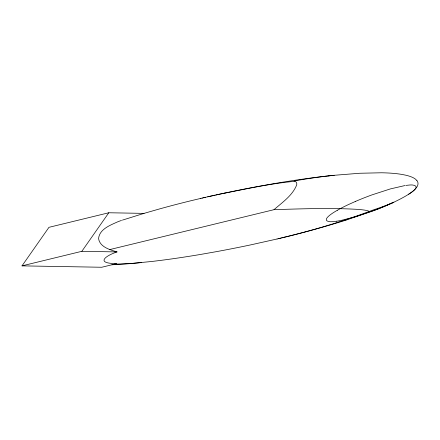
<?xml version="1.0" encoding="UTF-8"?>
<svg xmlns="http://www.w3.org/2000/svg" width="440" height="440" viewBox="0 0 440 440"><rect width="100%" height="100%" fill="white"/><g stroke="black" fill="none" stroke-linecap="round" stroke-linejoin="round"><path stroke-width="0.66" d="M121.506 220.429A41.85 8.844 -9.7 0 0 117.794 221.782C110.308 225.181 99.451 229.119 98.566 238.601C99.93 247.115 109.951 249.766 117.013 251.922C104.775 256.025 95.398 263.588 116.765 263.599L101.728 267.256L22 265.865L48.961 227.326L108.807 212.762L144.029 213.378L159.132 209.044A267.889 56.612 -9.7 0 1 191.263 200.662L200.893 198.374M22 265.865L81.846 251.306L108.807 212.762M109.808 249.568L274.016 209.671C282.293 202.384 292.446 195.597 296.659 185.02A97.658 20.636 -9.7 0 0 296.752 183.513A61.435 12.986 -9.7 0 0 296.423 182.479L295.79 181.726A22.468 4.747 -9.7 0 0 295.07 181.286C270.572 183.469 246.021 189.002 221.76 193.732M337.403 210.243C334.736 211.745 319.281 220.561 330.017 221.716A9.29 1.964 -9.7 0 0 332.184 221.694L336.732 221.199M405.911 185.405L409.97 184.987A9.587 2.024 -9.7 0 1 412.247 184.965C423.379 186.214 407.088 195.206 404.514 196.719A169.208 35.756 -9.7 0 1 393.872 202.191L383.895 206.608A153.219 32.379 -9.7 0 1 371.762 211.343L355.597 216.7L341.363 220.363A19.228 4.064 -9.7 0 1 336.732 221.205M355.536 201.382L348.607 204.496A167.783 35.459 -9.7 0 0 337.387 210.243M393.718 202.296A118.921 25.13 -9.7 0 1 373.236 209.941C343.728 221.139 313.456 230.291 282.755 237.633M122.425 220.121L144.029 213.378M345.945 220.16L377.696 209.105A175.043 36.993 -9.7 0 0 393.844 202.191M284.669 237.171L281.446 237.947M282.661 237.655L278.817 238.573M279.697 238.365L280.654 238.139M278.382 238.678L279.142 238.497M277.129 238.975L250.954 244.822A275.291 58.174 -9.7 0 1 215.71 251.774L202.208 254.155A233.178 49.275 -9.7 0 1 190.311 256.124L183.739 257.147A195.036 41.217 -9.7 0 1 151.19 261.541L130.675 263.516L114.301 264.182M277.062 238.992L278.641 238.618M200.706 198.418L202.477 198.006M202.103 198.094L204.066 197.637M203.506 197.769L205.656 197.274M204.903 197.445L208.852 196.543M207.713 196.806L210.458 196.185M209.115 196.493L215.281 195.113M210.524 196.18L221.744 193.705M216.145 194.942L224.983 193.017M294.085 180.978L300.438 179.889A123.277 26.053 -9.7 0 1 328.526 175.885M405.014 185.537L390.335 188.925L371.998 194.882A167.255 35.343 -9.7 0 0 355.564 201.382M324.736 176.308L334.18 175.285M328.51 175.901L333.8 175.323M333.944 175.312L359.706 173.261L381.513 172.777A103.774 21.928 -9.7 0 1 402.254 174.488L405.697 175.18A100.661 21.274 -9.7 0 1 415.388 179.069L416.861 180.483M111.914 264.781L120.368 264.336A149.859 31.669 -9.7 0 0 141.389 262.581M274.016 209.671C301.521 208.808 329.087 207.806 356.593 209.308A105.6 22.314 -9.7 0 1 361.405 209.715A66.809 14.119 -9.7 0 1 364.975 210.172L366.916 210.551A26.158 5.528 -9.7 0 1 368.313 210.964L368.984 211.332M81.846 251.306L117.013 251.922M345.906 220.154A270.055 57.068 -9.7 0 1 284.658 237.166M408.656 194.2A108.213 22.869 -9.7 0 0 413.897 190.388A104.979 22.187 -9.7 0 0 416.603 187.391A100.337 21.203 -9.7 0 0 416.867 180.483M324.742 176.297A195.036 41.217 -9.7 0 0 292.193 180.697L285.626 181.715A233.178 49.275 -9.7 0 0 273.73 183.684L260.227 186.065A275.291 58.174 -9.7 0 0 224.989 193.023"/></g></svg>
